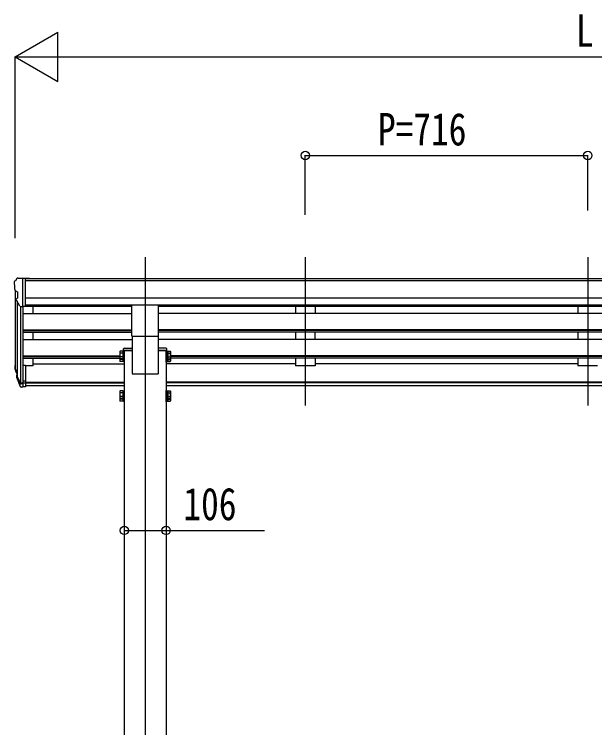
# Model space of a CAD drawing. Units: millimetres, scale not verified. Extents: x -8410 to 8410, y -5940 to 5940.
# Drawn here: x -2976 to -1505, y -2091 to -283 of the extents above; entities that cross this region are included whole.
import ezdxf
from ezdxf.enums import TextEntityAlignment as Align

# ---------------------------------------------------------------- set-up
doc = ezdxf.new("R2010")
doc.units = ezdxf.units.MM
doc.header["$LTSCALE"] = 30
for name, color, linetype in [('0-4_YKK_12', 2, 'Continuous'), ('0-5_YKK_13', 4, 'Continuous'), ('0-6_YKK_A1', 4, 'Continuous'), ('0-7_YKK_D', 6, 'Continuous')]:
    doc.layers.add(name, color=color, linetype=linetype)
doc.styles.add('ＭＳ ゴシック', font='')
doc.styles.get('ＭＳ ゴシック').set_extended_font_data('MS Gothic')

msp = doc.modelspace()

# ---------------------------------------------------------------- linework, layer by layer
at = {"layer": '0-4_YKK_12'}
for p, q in [((-2644.43, -898.62), (-2644.43, -3944.28)), ((-2238.43, -898.62), (-2238.43, -1274.62)), ((-1522.43, -898.62), (-1522.43, -1274.62))]:
    msp.add_line(p, q, dxfattribs=at)
at = {"layer": '0-5_YKK_13'}
for p, q in [((-2969.52, -952.17), (-2973.59, -957.98)), ((-2966.43, -951.6), (-2968.76, -951.75)), ((-2966.43, -951.6), (-2947.93, -951.6)), ((-2954.43, -1024.59), (-2954.43, -951.6)), ((-2947.93, -951.6), (-2937.93, -951.69)), ((-2947.93, -1023.59), (-2947.93, -951.6)), ((-2937.93, -953.21), (-2937.93, -951.69)), ((-2976.43, -960.98), (-2976.43, -961.6)), ((-2973.9, -982.79), (-2968.58, -985.86)), ((-2968.43, -986.12), (-2968.43, -1002.39)), ((-2962.05, -1022.78), (-2971.06, -1007.18)), ((-2954.43, -1024.59), (-2959.64, -1024.27)), ((-2947.93, -1023.59), (-2954.43, -1023.59)), ((-2677.93, -1098.47), (-2677.93, -1020.17)), ((-2610.93, -1098.47), (-2610.93, -1020.17)), ((-2677.93, -1098.47), (-2610.93, -1098.47)), ((-2708.53, -1137.89), (-2707.77, -1136.58)), ((-2708.53, -1137.89), (-2708.53, -1154.89)), ((-2701.53, -1136.58), (-2707.77, -1136.58)), ((-2701.53, -1136.58), (-2701.53, -1156.21)), ((-2699.03, -1137.64), (-2701.53, -1137.64)), ((-2699.03, -1137.64), (-2699.03, -1155.14)), ((-2697.21, -1129.12), (-2677.43, -1129.12)), ((-2677.43, -1129.12), (-2677.43, -1134.62)), ((-2611.43, -1129.12), (-2611.43, -1134.62)), ((-2591.65, -1129.12), (-2611.43, -1129.12)), ((-2589.83, -1137.64), (-2587.33, -1137.64)), ((-2589.83, -1137.64), (-2589.83, -1155.14)), ((-2587.33, -1136.58), (-2581.09, -1136.58)), ((-2587.33, -1136.58), (-2587.33, -1156.21)), ((-2580.33, -1137.89), (-2581.09, -1136.58)), ((-2580.33, -1137.89), (-2580.33, -1154.89)), ((-2708.53, -1154.89), (-2707.77, -1156.21)), ((-2708.53, -1154.89), (-2708.53, -1161.68)), ((-2701.53, -1141.48), (-2707.77, -1141.48)), ((-2701.53, -1151.3), (-2707.77, -1151.3)), ((-2701.53, -1156.21), (-2707.77, -1156.21)), ((-2699.03, -1145.64), (-2701.53, -1145.64)), ((-2699.03, -1147.14), (-2701.53, -1147.14)), ((-2701.53, -1155.14), (-2699.03, -1155.14)), ((-2701.53, -1155.14), (-2701.53, -1163)), ((-2699.03, -1155.14), (-2699.03, -1161.93)), ((-2697.43, -1164.18), (-2697.43, -1157.39)), ((-2591.43, -1164.18), (-2591.43, -1157.39)), ((-2589.83, -1145.64), (-2587.33, -1145.64)), ((-2589.83, -1147.14), (-2587.33, -1147.14)), ((-2587.33, -1155.14), (-2589.83, -1155.14)), ((-2589.83, -1155.14), (-2589.83, -1161.93)), ((-2587.33, -1141.48), (-2581.09, -1141.48)), ((-2587.33, -1151.3), (-2581.09, -1151.3)), ((-2587.33, -1155.14), (-2587.33, -1163)), ((-2587.33, -1156.21), (-2581.09, -1156.21)), ((-2580.33, -1154.89), (-2581.09, -1156.21)), ((-2580.33, -1154.89), (-2580.33, -1161.68)), ((-2954.43, -1172.83), (-2954.43, -1227.6)), ((-2947.93, -1172.83), (-2954.43, -1172.83)), ((-2947.93, -1172.83), (-2947.93, -1226.86)), ((-2708.53, -1161.68), (-2707.77, -1163)), ((-2701.53, -1158.09), (-2707.77, -1158.09)), ((-2701.53, -1163), (-2707.77, -1163)), ((-2701.53, -1161.93), (-2699.03, -1161.93)), ((-2587.33, -1161.93), (-2589.83, -1161.93)), ((-2587.33, -1158.09), (-2581.09, -1158.09)), ((-2587.33, -1163), (-2581.09, -1163)), ((-2580.33, -1161.68), (-2581.09, -1163)), ((-2973.34, -1187.02), (-2969.46, -1194.97)), ((-2972.73, -1185.64), (-2969.46, -1192.71)), ((-2971.02, -1198.3), (-2970.68, -1202.7)), ((-2970.68, -1202.7), (-2961.87, -1226.25)), ((-2970.07, -1202.14), (-2961.87, -1218.31)), ((-2960.86, -1217.18), (-2968.62, -1201.78)), ((-2954.43, -1217.86), (-2959.56, -1217.86)), ((-2954.43, -1219.67), (-2959.28, -1219.67)), ((-2954.43, -1227.6), (-2959.28, -1227.6)), ((-2947.93, -1212.96), (-2954.43, -1212.96)), ((-2947.93, -1217.84), (-2954.43, -1217.84)), ((-2947.93, -1226.86), (-2954.43, -1226.86)), ((-2708.53, -1238.44), (-2707.77, -1237.12)), ((-2708.53, -1238.44), (-2708.53, -1255.44)), ((-2701.53, -1237.12), (-2707.77, -1237.12)), ((-2701.53, -1242.03), (-2707.77, -1242.03)), ((-2701.53, -1237.12), (-2701.53, -1256.75)), ((-2699.03, -1238.19), (-2701.53, -1238.19)), ((-2699.03, -1246.19), (-2701.53, -1246.19)), ((-2699.03, -1247.69), (-2701.53, -1247.69)), ((-2699.03, -1238.19), (-2699.03, -1255.69)), ((-2589.83, -1238.19), (-2587.33, -1238.19)), ((-2589.83, -1238.19), (-2589.83, -1255.69)), ((-2589.83, -1246.19), (-2587.33, -1246.19)), ((-2589.83, -1247.69), (-2587.33, -1247.69)), ((-2587.33, -1237.12), (-2581.09, -1237.12)), ((-2587.33, -1237.12), (-2587.33, -1256.75)), ((-2587.33, -1242.03), (-2581.09, -1242.03)), ((-2580.33, -1238.44), (-2581.09, -1237.12)), ((-2580.33, -1238.44), (-2580.33, -1255.44)), ((-2708.53, -1255.44), (-2707.77, -1256.75)), ((-2708.53, -1255.44), (-2708.53, -1262.23)), ((-2708.53, -1262.23), (-2707.77, -1263.55)), ((-2701.53, -1251.85), (-2707.77, -1251.85)), ((-2701.53, -1256.75), (-2707.77, -1256.75)), ((-2701.53, -1258.64), (-2707.77, -1258.64)), ((-2701.53, -1263.55), (-2707.77, -1263.55)), ((-2701.53, -1255.69), (-2699.03, -1255.69)), ((-2701.53, -1255.69), (-2701.53, -1263.55)), ((-2701.53, -1262.48), (-2699.03, -1262.48)), ((-2699.03, -1255.69), (-2699.03, -1262.48)), ((-2697.43, -1264.73), (-2697.43, -1257.94)), ((-2591.43, -1264.73), (-2591.43, -1257.94)), ((-2587.33, -1255.69), (-2589.83, -1255.69)), ((-2589.83, -1255.69), (-2589.83, -1262.48)), ((-2587.33, -1262.48), (-2589.83, -1262.48)), ((-2587.33, -1251.85), (-2581.09, -1251.85)), ((-2587.33, -1255.69), (-2587.33, -1263.55)), ((-2587.33, -1256.75), (-2581.09, -1256.75)), ((-2587.33, -1258.64), (-2581.09, -1258.64)), ((-2587.33, -1263.55), (-2581.09, -1263.55)), ((-2580.33, -1255.44), (-2581.09, -1256.75)), ((-2580.33, -1262.23), (-2581.09, -1263.55)), ((-2580.33, -1255.44), (-2580.33, -1262.23))]:
    msp.add_line(p, q, dxfattribs=at)
for points in [[(-2677.43, -1134.62), (-2699.43, -1134.62), (-2699.21, -1131)], [(-2611.43, -1134.62), (-2589.43, -1134.62), (-2589.65, -1131)], [(-2699.03, -1157.39), (-2699.03, -1164.18), (-2697.43, -1164.18)], [(-2589.83, -1157.39), (-2589.83, -1164.18), (-2591.43, -1164.18)], [(-2699.03, -1257.94), (-2699.03, -1264.73), (-2697.43, -1264.73)], [(-2589.83, -1257.94), (-2589.83, -1264.73), (-2591.43, -1264.73)]]:
    msp.add_lwpolyline(points, dxfattribs=at)
for points in [[(-2697.43, -1157.39), (-2697.43, -1135.39), (-2699.03, -1135.39), (-2699.03, -1157.39)], [(-2591.43, -1157.39), (-2591.43, -1135.39), (-2589.83, -1135.39), (-2589.83, -1157.39)], [(-2697.43, -1257.94), (-2697.43, -1235.94), (-2699.03, -1235.94), (-2699.03, -1257.94)], [(-2591.43, -1257.94), (-2591.43, -1235.94), (-2589.83, -1235.94), (-2589.83, -1257.94)]]:
    msp.add_lwpolyline(points, close=True, dxfattribs=at)
for centre, radius, start, end in [((-2973.43, -960.98), 3, 93, 180), ((-2968.7, -952.74), 1, 93.5, 145), ((-2774.43, -961.6), 202, 180, 184.94904), ((-2969.53, -978.42), 6.18, 185.7035, 224.99897), ((-2968.73, -986.12), 0.3, 0, 60), ((-2968.46, -1005.68), 3, 94.7167, 210), ((-2968.73, -1002.39), 0.3, 274.7167, 0), ((-2959.46, -1021.28), 3, 210, 266.5), ((-2704.19, -1139.03), 4.34, 145.61575, 214.38425), ((-2697.21, -1131.12), 2, 90, 176.5), ((-2591.65, -1131.12), 2, 3.5, 90), ((-2584.67, -1139.03), 4.34, 325.61575, 34.38425), ((-2692.29, -1146.39), 16.24, 162.41205, 197.58795), ((-2704.19, -1153.75), 4.34, 145.61575, 214.38425), ((-2692.29, -1153.18), 16.24, 186.71308, 197.58795), ((-2596.57, -1146.39), 16.24, 342.41205, 17.58795), ((-2596.57, -1153.18), 16.24, 342.41205, 353.28692), ((-2584.67, -1153.75), 4.34, 325.61575, 34.38425), ((-2704.19, -1160.55), 4.34, 145.61575, 214.38425), ((-2584.67, -1160.55), 4.34, 325.61575, 34.38425), ((-2945.25, -1177.9), 29.53, 186.50806, 197.98144), ((-2943.84, -1176.15), 30.41, 187.1552, 198.19734), ((-2704.19, -1239.58), 4.34, 145.61575, 214.38425), ((-2692.29, -1246.94), 16.24, 162.41205, 197.58795), ((-2596.57, -1246.94), 16.24, 342.41205, 17.58795), ((-2584.67, -1239.58), 4.34, 325.61575, 34.38425), ((-2704.19, -1254.3), 4.34, 145.61575, 214.38425), ((-2704.19, -1261.1), 4.34, 145.61575, 214.38425), ((-2692.29, -1253.73), 16.24, 186.71308, 197.58795), ((-2596.57, -1253.73), 16.24, 342.41205, 353.28692), ((-2584.67, -1254.3), 4.34, 325.61575, 34.38425), ((-2584.67, -1261.1), 4.34, 325.61575, 34.38425)]:
    msp.add_arc(centre, radius, start, end, dxfattribs=at)
for centre, major_axis, ratio, start_param, end_param in [((-2885.78, -1178.34), (-89.06, 1.43), 0.57596, 6.1962358, 6.3678173), ((-2886.57, -1171.66), (87.93, 4.42), 0.541684, 3.0659337, 3.2228513), ((-2969.72, -1198.3), (1.3, 0), 0.90356, 1.3700892, 3.347195), ((-2883.8, -1182.11), (-89.07, 0), 0.90356, 0.2056023, 0.2515348), ((-2884.51, -1178.24), (-88.05, 0), 0.90356, 0.2662965, 0.3003836), ((-2959.28, -1216.96), (-3, 0), 0.90356, 0.5235988, 1.5707963), ((-2959.28, -1224.89), (3, 0), 0.90356, 3.6651914, 4.712389), ((-2959.56, -1216.51), (-1.5, 0), 0.90356, 0.5235988, 1.5707963)]:
    msp.add_ellipse(centre, major_axis=major_axis, ratio=ratio, start_param=start_param, end_param=end_param, dxfattribs=at)
at = {"layer": '0-6_YKK_A1'}
for p, q in [((-96.93, -953.21), (-2947.93, -953.21)), ((-96.93, -958.42), (-2947.93, -958.42)), ((-2974.43, -982.18), (-2974.43, -1172.47)), ((-2969.46, -1009.95), (-2969.46, -1199.18)), ((-96.93, -1001.96), (-2947.93, -1001.96)), ((-2960.43, -1024.11), (-2960.44, -1217.61)), ((-2954.43, -1023.59), (-2954.43, -1172.83)), ((-96.93, -1019.81), (-2947.93, -1019.81)), ((-2677.93, -1023.06), (-2947.93, -1023.06)), ((-2929.43, -1023.06), (-2929.43, -1040.93)), ((-433.93, -1023.06), (-2610.93, -1023.06)), ((-2263.43, -1023.06), (-2263.43, -1040.93)), ((-2213.43, -1023.06), (-2213.43, -1040.93)), ((-1547.43, -1023.06), (-1547.43, -1040.93)), ((-2954.43, -1040.93), (-2677.93, -1040.93)), ((-433.93, -1040.93), (-2610.93, -1040.93)), ((-2954.43, -1082.81), (-2677.93, -1082.81)), ((-2954.43, -1084.31), (-2677.93, -1084.31)), ((-433.93, -1082.81), (-2610.93, -1082.81)), ((-433.93, -1084.31), (-2610.93, -1084.31)), ((-2954.43, -1088.62), (-2677.93, -1088.62)), ((-2929.43, -1088.62), (-2929.43, -1106.85)), ((-2677.43, -1098.47), (-2677.43, -1194.28)), ((-2611.43, -1098.47), (-2611.43, -1194.28)), ((-433.93, -1088.62), (-2610.93, -1088.62)), ((-2263.43, -1088.62), (-2263.43, -1106.85)), ((-2213.43, -1106.85), (-2213.43, -1088.62)), ((-1547.43, -1088.62), (-1547.43, -1106.85)), ((-2954.43, -1106.85), (-2677.43, -1106.85)), ((-433.43, -1106.85), (-2610.93, -1106.85)), ((-2697.43, -1134.62), (-2677.43, -1134.62)), ((-2697.43, -1134.62), (-2697.43, -3694.28)), ((-2591.43, -1134.62), (-2611.43, -1134.62)), ((-2591.43, -1134.62), (-2591.43, -3694.28)), ((-2954.43, -1148.72), (-2708.53, -1148.72)), ((-2954.43, -1150.22), (-2708.53, -1150.22)), ((-2954.43, -1154.54), (-2708.53, -1154.54)), ((-2929.43, -1154.54), (-2929.43, -1173.46)), ((-464.53, -1148.72), (-2580.33, -1148.72)), ((-464.53, -1150.22), (-2580.33, -1150.22)), ((-464.53, -1154.54), (-2580.33, -1154.54)), ((-2263.43, -1154.54), (-2263.43, -1173.46)), ((-2213.43, -1154.54), (-2213.43, -1173.46)), ((-1547.43, -1154.54), (-1547.43, -1173.46)), ((-2929.43, -1173.46), (-2947.93, -1173.46)), ((-2929.43, -1168.45), (-2697.43, -1168.45)), ((-2263.43, -1168.45), (-2591.43, -1168.45)), ((-2213.43, -1173.46), (-2263.43, -1173.46)), ((-1547.43, -1168.45), (-2213.43, -1168.45)), ((-1497.43, -1173.46), (-1547.43, -1173.46)), ((-2677.43, -1194.28), (-2611.43, -1194.28)), ((-2947.93, -1215.46), (-2697.43, -1215.46)), ((-2947.93, -1216.86), (-2697.43, -1216.86)), ((-2697.43, -1224.55), (-2947.93, -1224.55)), ((-453.43, -1215.46), (-2591.43, -1215.46)), ((-453.43, -1216.86), (-2591.43, -1216.86)), ((-453.43, -1224.55), (-2591.43, -1224.55))]:
    msp.add_line(p, q, dxfattribs=at)
at = {"layer": '0-7_YKK_D'}
for p, q in [((-2974.43, -390.71), (-2866.18, -328.21)), ((-2866.18, -453.21), (-2866.18, -328.21)), ((-2974.43, -850.29), (-2974.43, -389.71)), ((-2974.43, -390.71), (-2866.18, -453.21)), ((-2974.43, -390.71), (-2757.92, -390.71)), ((-2849.43, -390.71), (-195.43, -390.71)), ((-2238.43, -790.82), (-2238.43, -639.71)), ((-2238.43, -640.71), (-1522.43, -640.71)), ((-1522.43, -779.68), (-1522.43, -639.71))]:
    msp.add_line(p, q, dxfattribs=at)
msp.add_lwpolyline([(-2697.43, -1591.13), (-2591.43, -1591.13), (-2342.26, -1591.13)], dxfattribs=at)
for centre in [(-2238.43, -640.71), (-1522.43, -640.71), (-2697.43, -1591.13), (-2591.43, -1591.13)]:
    msp.add_circle(centre, 10.62, dxfattribs=at)

# ---------------------------------------------------------------- texts
at = {"layer": '0-7_YKK_D', "style": 'ＭＳ ゴシック', "width": 0.8}
for s, p in [('L', (-1552.43, -389.91)), ('P=716', (-2054.43, -639.91)), ('106', (-2547.6, -1589.8))]:
    msp.add_text(s, height=82.48, dxfattribs=at).set_placement(p, align=Align.BOTTOM_LEFT)

doc.saveas('drawing.dxf')
